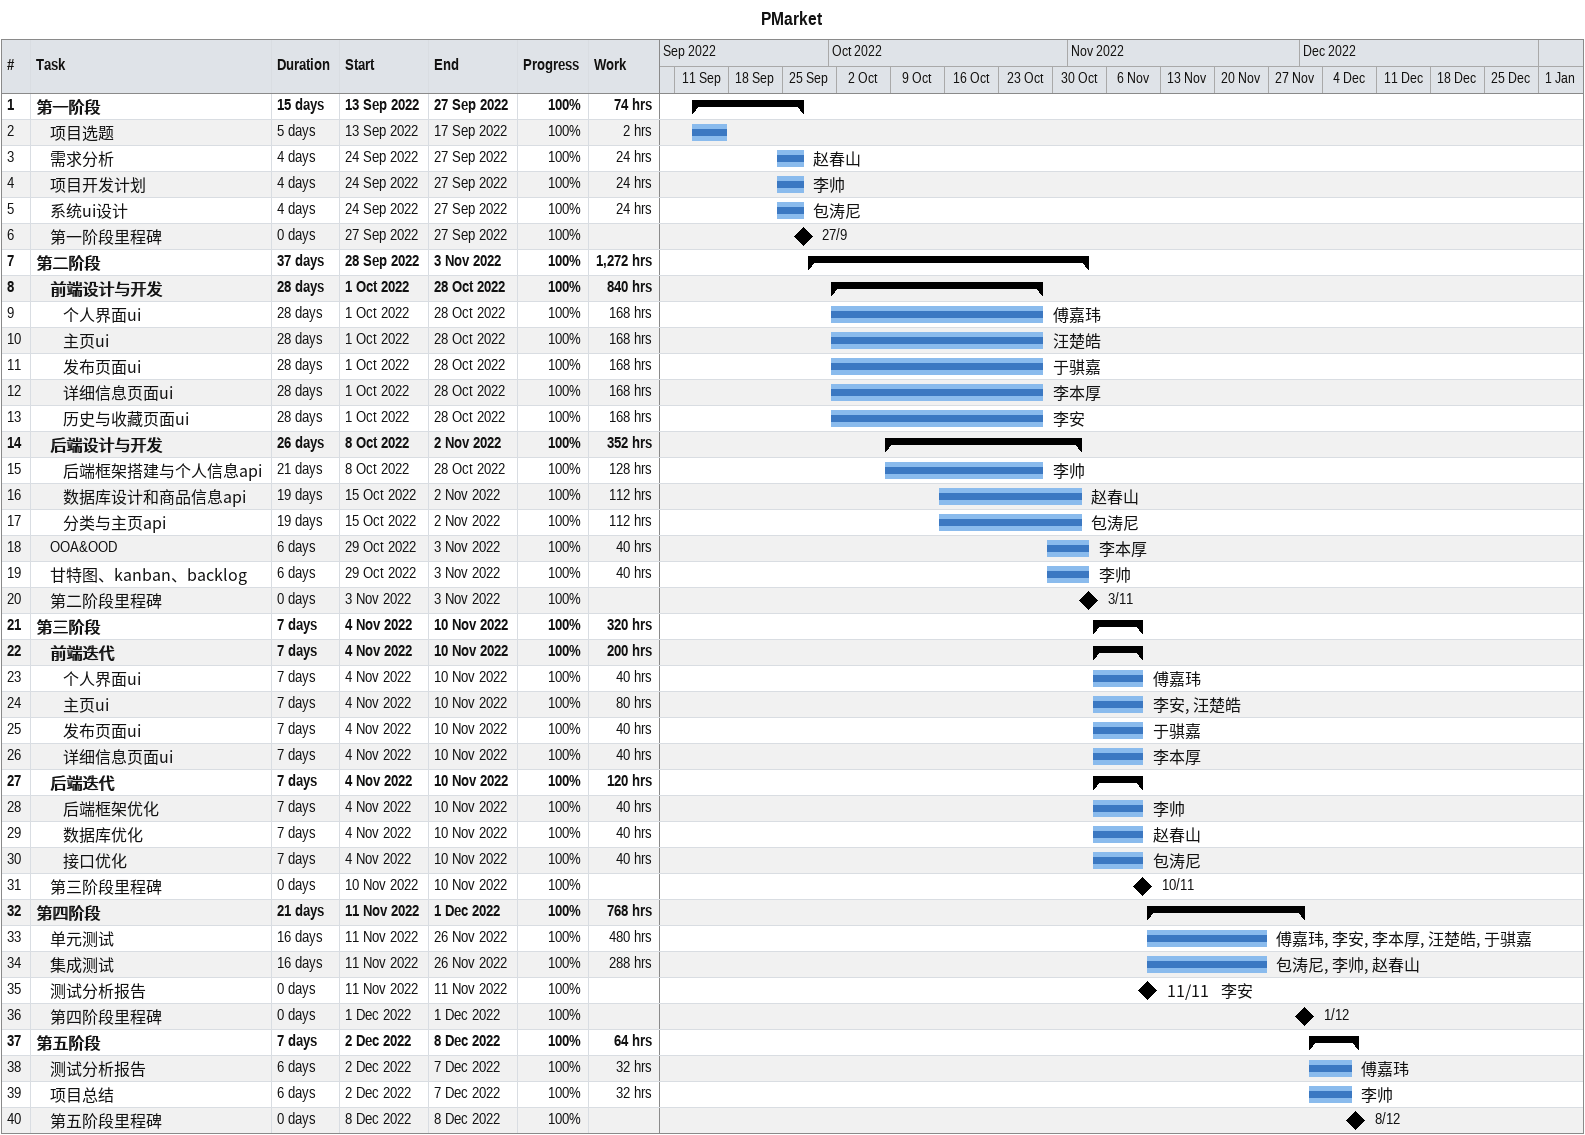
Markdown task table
PMarket

| ID | Level | Task | Duration | Start | Finish | Resources | % complete | Work (h) |
|---|---|---|---|---|---|---|---|---|
| 1 | 1 | **第一阶段** | 15d | 2022-09-13 | 2022-09-27 |  | 100 | 74 |
| 2 | 2 | 项目选题 | 5d | 2022-09-13 | 2022-09-17 |  | 100 | 2 |
| 3 | 2 | 需求分析 | 4d | 2022-09-24 | 2022-09-27 | 赵春山 | 100 | 24 |
| 4 | 2 | 项目开发计划 | 4d | 2022-09-24 | 2022-09-27 | 李帅 | 100 | 24 |
| 5 | 2 | 系统ui设计 | 4d | 2022-09-24 | 2022-09-27 | 包涛尼 | 100 | 24 |
| 6 | 2 | 第一阶段里程碑 | 0d | 2022-09-27 | 2022-09-27 |  | 100 |  |
| 7 | 1 | **第二阶段** | 37d | 2022-09-28 | 2022-11-03 |  | 100 | 1272 |
| 8 | 2 | **前端设计与开发** | 28d | 2022-10-01 | 2022-10-28 |  | 100 | 840 |
| 9 | 3 | 个人界面ui | 28d | 2022-10-01 | 2022-10-28 | 傅嘉玮 | 100 | 168 |
| 10 | 3 | 主页ui | 28d | 2022-10-01 | 2022-10-28 | 汪楚皓 | 100 | 168 |
| 11 | 3 | 发布页面ui | 28d | 2022-10-01 | 2022-10-28 | 于骐嘉 | 100 | 168 |
| 12 | 3 | 详细信息页面ui | 28d | 2022-10-01 | 2022-10-28 | 李本厚 | 100 | 168 |
| 13 | 3 | 历史与收藏页面ui | 28d | 2022-10-01 | 2022-10-28 | 李安 | 100 | 168 |
| 14 | 2 | **后端设计与开发** | 26d | 2022-10-08 | 2022-11-02 |  | 100 | 352 |
| 15 | 3 | 后端框架搭建与个人信息api | 21d | 2022-10-08 | 2022-10-28 | 李帅 | 100 | 128 |
| 16 | 3 | 数据库设计和商品信息api | 19d | 2022-10-15 | 2022-11-02 | 赵春山 | 100 | 112 |
| 17 | 3 | 分类与主页api | 19d | 2022-10-15 | 2022-11-02 | 包涛尼 | 100 | 112 |
| 18 | 2 | OOA&OOD | 6d | 2022-10-29 | 2022-11-03 | 李本厚 | 100 | 40 |
| 19 | 2 | 甘特图、kanban、backlog | 6d | 2022-10-29 | 2022-11-03 | 李帅 | 100 | 40 |
| 20 | 2 | 第二阶段里程碑 | 0d | 2022-11-03 | 2022-11-03 |  | 100 |  |
| 21 | 1 | **第三阶段** | 7d | 2022-11-04 | 2022-11-10 |  | 100 | 320 |
| 22 | 2 | **前端迭代** | 7d | 2022-11-04 | 2022-11-10 |  | 100 | 200 |
| 23 | 3 | 个人界面ui | 7d | 2022-11-04 | 2022-11-10 | 傅嘉玮 | 100 | 40 |
| 24 | 3 | 主页ui | 7d | 2022-11-04 | 2022-11-10 | 李安, 汪楚皓 | 100 | 80 |
| 25 | 3 | 发布页面ui | 7d | 2022-11-04 | 2022-11-10 | 于骐嘉 | 100 | 40 |
| 26 | 3 | 详细信息页面ui | 7d | 2022-11-04 | 2022-11-10 | 李本厚 | 100 | 40 |
| 27 | 2 | **后端迭代** | 7d | 2022-11-04 | 2022-11-10 |  | 100 | 120 |
| 28 | 3 | 后端框架优化 | 7d | 2022-11-04 | 2022-11-10 | 李帅 | 100 | 40 |
| 29 | 3 | 数据库优化 | 7d | 2022-11-04 | 2022-11-10 | 赵春山 | 100 | 40 |
| 30 | 3 | 接口优化 | 7d | 2022-11-04 | 2022-11-10 | 包涛尼 | 100 | 40 |
| 31 | 2 | 第三阶段里程碑 | 0d | 2022-11-10 | 2022-11-10 |  | 100 |  |
| 32 | 1 | **第四阶段** | 21d | 2022-11-11 | 2022-12-01 |  | 100 | 768 |
| 33 | 2 | 单元测试 | 16d | 2022-11-11 | 2022-11-26 | 傅嘉玮, 李安, 李本厚, 汪楚皓, 于骐嘉 | 100 | 480 |
| 34 | 2 | 集成测试 | 16d | 2022-11-11 | 2022-11-26 | 包涛尼, 李帅, 赵春山 | 100 | 288 |
| 35 | 2 | 测试分析报告 | 0d | 2022-11-11 | 2022-11-11 | 李安 | 100 |  |
| 36 | 2 | 第四阶段里程碑 | 0d | 2022-12-01 | 2022-12-01 |  | 100 |  |
| 37 | 1 | **第五阶段** | 7d | 2022-12-02 | 2022-12-08 |  | 100 | 64 |
| 38 | 2 | 测试分析报告 | 6d | 2022-12-02 | 2022-12-07 | 傅嘉玮 | 100 | 32 |
| 39 | 2 | 项目总结 | 6d | 2022-12-02 | 2022-12-07 | 李帅 | 100 | 32 |
| 40 | 2 | 第五阶段里程碑 | 0d | 2022-12-08 | 2022-12-08 |  | 100 |  |
